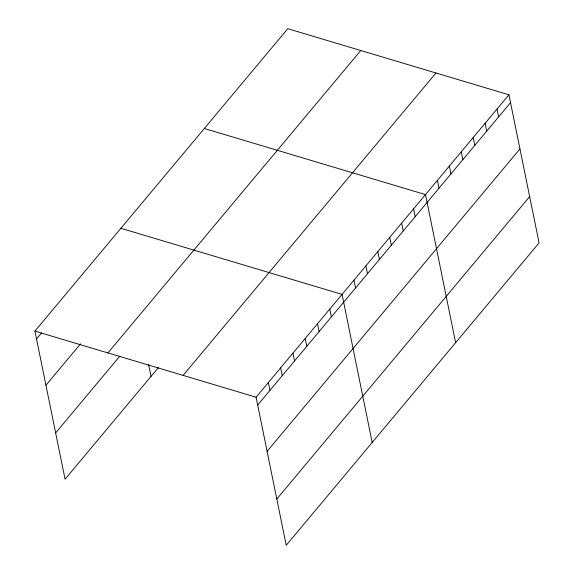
<?xml version="1.0" encoding="UTF-8"?>
<svg xmlns="http://www.w3.org/2000/svg" width="574" height="574" viewBox="0 0 574 574"><rect width="100%" height="100%" fill="white"/><g stroke="black" fill="none" stroke-linecap="round" stroke-linejoin="round"><path stroke-width="0.86" d="M158.41 367.561L65.063 479.204L34.928 331.112L287.775 28.7L508.937 94.796L539.072 242.888L286.225 545.3L256.09 397.208L508.937 94.796M36.528 338.961L41.55 332.949M45.942 385.24L80.554 343.848M107.912 352.924L360.759 50.512M55.642 432.925L119.844 356.145M183.106 375.396L435.953 72.984M257.69 405.05L510.537 102.638M267.104 451.336L519.951 148.917M276.804 499.021L529.651 196.602M204.337 128.497L425.499 194.593L455.627 342.685M120.899 228.294L342.061 294.39L372.189 442.482M34.928 331.112L256.09 397.208M497.019 109.053L498.612 116.895M485.102 123.31L486.695 131.152M473.177 137.566L474.777 145.409M461.259 151.823L462.852 159.665M449.342 166.08L450.934 173.922M437.417 180.336L439.017 188.179M413.581 208.85L415.174 216.692M401.656 223.107L403.257 230.949M389.739 237.363L391.339 245.206M377.821 251.62L379.414 259.462M365.903 265.877L367.496 273.719M353.979 280.134L355.579 287.976M329.777 309.077L331.377 316.92M317.501 323.765L319.094 331.607M305.217 338.452L306.81 346.294M292.934 353.146L294.534 360.989M280.657 367.834L282.25 375.676M268.374 382.521L269.967 390.363M148.587 364.39L151.027 376.386"/></g></svg>
